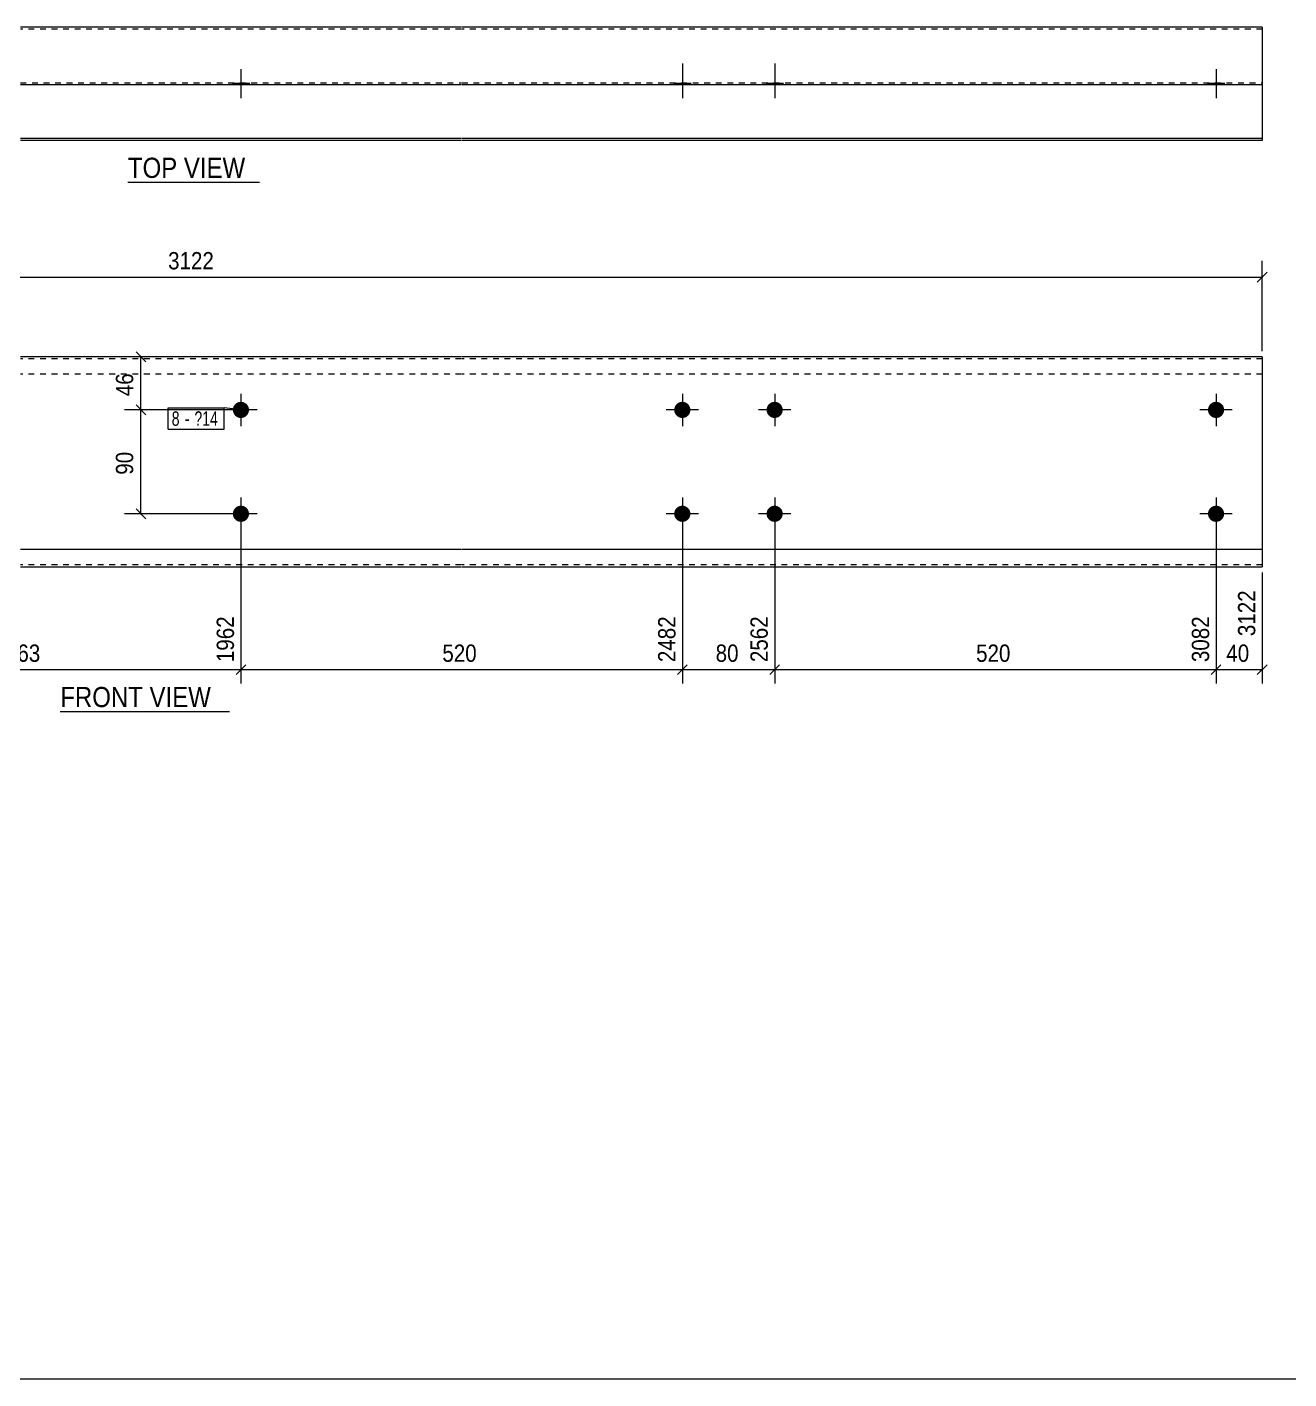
# Model space of a CAD drawing. Header units: millimetres. Extents: x 2 to 579, y 1 to 405.
# Drawn here: x 200.7 to 419.4, y 5 to 239.2 of the extents above; entities that cross this region are included whole.
import ezdxf

# ---------------------------------------------------------------- set-up
doc = ezdxf.new("R2010")
doc.units = ezdxf.units.MM
doc.linetypes.add('XKITLINE00', pattern=[0])
doc.linetypes.add('XKITLINE01', pattern=[4, 1, -1, 1, -1])
for name, color, linetype, lineweight in [('Bolt', 3, 'Continuous', 0), ('BoltMark', 7, 'Continuous', 0), ('Dimensions', 7, 'Continuous', 0), ('DrawingSheet', 5, 'Continuous', 0), ('OtherObjectType', 7, 'Continuous', 0), ('Part', 2, 'Continuous', 0)]:
    doc.layers.add(name, color=color, linetype=linetype, lineweight=lineweight)
doc.styles.add('ARIAL', font='ARIAL.TTF')
doc.styles.add('ARIAL_NARROW', font='ARIALN.TTF')

# ---------------------------------------------------------------- blocks, each defined once
blk = doc.blocks.new('*A3')
at = {"layer": 'Bolt'}
for points in [[(315.66, 172.88), (315.65, 172.84), (315.65, 172.81), (315.65, 172.77), (315.64, 172.74), (315.64, 172.7), (315.63, 172.67), (315.63, 172.64), (315.62, 172.6), (315.61, 172.57), (315.6, 172.54), (315.6, 172.5), (315.58, 172.47), (315.57, 172.44), (315.56, 172.41), (315.55, 172.37), (315.54, 172.34), (315.52, 172.31), (315.51, 172.28), (315.49, 172.25), (315.47, 172.22), (315.46, 172.19), (315.44, 172.16), (315.42, 172.13), (315.4, 172.1), (315.38, 172.08), (315.36, 172.05), (315.34, 172.02), (315.32, 172), (315.29, 171.97), (315.27, 171.94), (315.25, 171.92), (315.22, 171.9), (315.2, 171.87), (315.17, 171.85), (315.14, 171.83), (315.12, 171.81), (315.09, 171.79), (315.06, 171.77), (315.03, 171.75), (315, 171.73), (314.98, 171.71), (314.95, 171.69), (314.92, 171.68), (314.88, 171.66), (314.85, 171.64), (314.82, 171.63), (314.79, 171.62), (314.76, 171.6), (314.73, 171.59), (314.69, 171.58), (314.66, 171.57), (314.63, 171.56), (314.6, 171.55), (314.56, 171.54), (314.53, 171.54), (314.49, 171.53), (314.46, 171.53), (314.43, 171.52), (314.39, 171.52), (314.36, 171.51), (314.32, 171.51), (314.29, 171.51), (314.26, 171.51), (314.22, 171.51), (314.19, 171.51), (314.15, 171.51), (314.12, 171.52), (314.08, 171.52), (314.05, 171.53), (314.02, 171.53), (313.98, 171.54), (313.95, 171.54), (313.92, 171.55), (313.88, 171.56), (313.85, 171.57), (313.82, 171.58), (313.78, 171.59), (313.75, 171.6), (313.72, 171.62), (313.69, 171.63), (313.66, 171.64), (313.63, 171.66), (313.6, 171.68), (313.57, 171.69), (313.54, 171.71), (313.51, 171.73), (313.48, 171.75), (313.45, 171.77), (313.42, 171.79), (313.39, 171.81), (313.37, 171.83), (313.34, 171.85), (313.32, 171.87), (313.29, 171.9), (313.27, 171.92), (313.24, 171.94), (313.22, 171.97), (313.2, 172), (313.17, 172.02), (313.15, 172.05), (313.13, 172.08), (313.11, 172.1), (313.09, 172.13), (313.07, 172.16), (313.05, 172.19), (313.04, 172.22), (313.02, 172.25), (313, 172.28), (312.99, 172.31), (312.98, 172.34), (312.96, 172.37), (312.95, 172.41), (312.94, 172.44), (312.93, 172.47), (312.92, 172.5), (312.91, 172.54), (312.9, 172.57), (312.89, 172.6), (312.88, 172.64), (312.88, 172.67), (312.87, 172.7), (312.87, 172.74), (312.86, 172.77), (312.86, 172.81), (312.86, 172.84), (312.86, 172.88), (312.86, 172.91), (312.86, 172.94), (312.86, 172.98), (312.86, 173.01), (312.86, 173.05), (312.87, 173.08), (312.87, 173.12), (312.88, 173.15), (312.88, 173.18), (312.89, 173.22), (312.9, 173.25), (312.91, 173.28), (312.92, 173.32), (312.93, 173.35), (312.94, 173.38), (312.95, 173.41), (312.96, 173.45), (312.98, 173.48), (312.99, 173.51), (313, 173.54), (313.02, 173.57), (313.04, 173.6), (313.05, 173.63), (313.07, 173.66), (313.09, 173.69), (313.11, 173.72), (313.13, 173.74), (313.15, 173.77), (313.17, 173.8), (313.2, 173.82), (313.22, 173.85), (313.24, 173.88), (313.27, 173.9), (313.29, 173.92), (313.32, 173.95), (313.34, 173.97), (313.37, 173.99), (313.39, 174.01), (313.42, 174.03), (313.45, 174.05), (313.48, 174.07), (313.51, 174.09), (313.54, 174.11), (313.57, 174.13), (313.6, 174.14), (313.63, 174.16), (313.66, 174.18), (313.69, 174.19), (313.72, 174.2), (313.75, 174.22), (313.78, 174.23), (313.82, 174.24), (313.85, 174.25), (313.88, 174.26), (313.92, 174.27), (313.95, 174.28), (313.98, 174.28), (314.02, 174.29), (314.05, 174.29), (314.08, 174.3), (314.12, 174.3), (314.15, 174.31), (314.19, 174.31), (314.22, 174.31), (314.26, 174.31), (314.29, 174.31), (314.32, 174.31), (314.36, 174.31), (314.39, 174.3), (314.43, 174.3), (314.46, 174.29), (314.49, 174.29), (314.53, 174.28), (314.56, 174.28), (314.6, 174.27), (314.63, 174.26), (314.66, 174.25), (314.69, 174.24), (314.73, 174.23), (314.76, 174.22), (314.79, 174.2), (314.82, 174.19), (314.85, 174.18), (314.88, 174.16), (314.92, 174.14), (314.95, 174.13), (314.98, 174.11), (315, 174.09), (315.03, 174.07), (315.06, 174.05), (315.09, 174.03), (315.12, 174.01), (315.14, 173.99), (315.17, 173.97), (315.2, 173.95), (315.22, 173.92), (315.25, 173.9), (315.27, 173.88), (315.29, 173.85), (315.32, 173.82), (315.34, 173.8), (315.36, 173.77), (315.38, 173.74), (315.4, 173.72), (315.42, 173.69), (315.44, 173.66), (315.46, 173.63), (315.47, 173.6), (315.49, 173.57), (315.51, 173.54), (315.52, 173.51), (315.54, 173.48), (315.55, 173.45), (315.56, 173.41), (315.57, 173.38), (315.58, 173.35), (315.6, 173.32), (315.6, 173.28), (315.61, 173.25), (315.62, 173.22), (315.63, 173.18), (315.63, 173.15), (315.64, 173.12), (315.64, 173.08), (315.65, 173.05), (315.65, 173.01), (315.65, 172.98), (315.66, 172.94), (315.66, 172.91)], [(331.66, 172.88), (331.65, 172.84), (331.65, 172.81), (331.65, 172.77), (331.64, 172.74), (331.64, 172.7), (331.63, 172.67), (331.63, 172.64), (331.62, 172.6), (331.61, 172.57), (331.6, 172.54), (331.6, 172.5), (331.58, 172.47), (331.57, 172.44), (331.56, 172.41), (331.55, 172.37), (331.54, 172.34), (331.52, 172.31), (331.51, 172.28), (331.49, 172.25), (331.47, 172.22), (331.46, 172.19), (331.44, 172.16), (331.42, 172.13), (331.4, 172.1), (331.38, 172.08), (331.36, 172.05), (331.34, 172.02), (331.32, 172), (331.29, 171.97), (331.27, 171.94), (331.25, 171.92), (331.22, 171.9), (331.2, 171.87), (331.17, 171.85), (331.14, 171.83), (331.12, 171.81), (331.09, 171.79), (331.06, 171.77), (331.03, 171.75), (331, 171.73), (330.98, 171.71), (330.95, 171.69), (330.92, 171.68), (330.88, 171.66), (330.85, 171.64), (330.82, 171.63), (330.79, 171.62), (330.76, 171.6), (330.73, 171.59), (330.69, 171.58), (330.66, 171.57), (330.63, 171.56), (330.6, 171.55), (330.56, 171.54), (330.53, 171.54), (330.49, 171.53), (330.46, 171.53), (330.43, 171.52), (330.39, 171.52), (330.36, 171.51), (330.32, 171.51), (330.29, 171.51), (330.26, 171.51), (330.22, 171.51), (330.19, 171.51), (330.15, 171.51), (330.12, 171.52), (330.08, 171.52), (330.05, 171.53), (330.02, 171.53), (329.98, 171.54), (329.95, 171.54), (329.92, 171.55), (329.88, 171.56), (329.85, 171.57), (329.82, 171.58), (329.78, 171.59), (329.75, 171.6), (329.72, 171.62), (329.69, 171.63), (329.66, 171.64), (329.63, 171.66), (329.6, 171.68), (329.57, 171.69), (329.54, 171.71), (329.51, 171.73), (329.48, 171.75), (329.45, 171.77), (329.42, 171.79), (329.39, 171.81), (329.37, 171.83), (329.34, 171.85), (329.32, 171.87), (329.29, 171.9), (329.27, 171.92), (329.24, 171.94), (329.22, 171.97), (329.2, 172), (329.17, 172.02), (329.15, 172.05), (329.13, 172.08), (329.11, 172.1), (329.09, 172.13), (329.07, 172.16), (329.05, 172.19), (329.04, 172.22), (329.02, 172.25), (329, 172.28), (328.99, 172.31), (328.98, 172.34), (328.96, 172.37), (328.95, 172.41), (328.94, 172.44), (328.93, 172.47), (328.92, 172.5), (328.91, 172.54), (328.9, 172.57), (328.89, 172.6), (328.88, 172.64), (328.88, 172.67), (328.87, 172.7), (328.87, 172.74), (328.86, 172.77), (328.86, 172.81), (328.86, 172.84), (328.86, 172.88), (328.86, 172.91), (328.86, 172.94), (328.86, 172.98), (328.86, 173.01), (328.86, 173.05), (328.87, 173.08), (328.87, 173.12), (328.88, 173.15), (328.88, 173.18), (328.89, 173.22), (328.9, 173.25), (328.91, 173.28), (328.92, 173.32), (328.93, 173.35), (328.94, 173.38), (328.95, 173.41), (328.96, 173.45), (328.98, 173.48), (328.99, 173.51), (329, 173.54), (329.02, 173.57), (329.04, 173.6), (329.05, 173.63), (329.07, 173.66), (329.09, 173.69), (329.11, 173.72), (329.13, 173.74), (329.15, 173.77), (329.17, 173.8), (329.2, 173.82), (329.22, 173.85), (329.24, 173.88), (329.27, 173.9), (329.29, 173.92), (329.32, 173.95), (329.34, 173.97), (329.37, 173.99), (329.39, 174.01), (329.42, 174.03), (329.45, 174.05), (329.48, 174.07), (329.51, 174.09), (329.54, 174.11), (329.57, 174.13), (329.6, 174.14), (329.63, 174.16), (329.66, 174.18), (329.69, 174.19), (329.72, 174.2), (329.75, 174.22), (329.78, 174.23), (329.82, 174.24), (329.85, 174.25), (329.88, 174.26), (329.92, 174.27), (329.95, 174.28), (329.98, 174.28), (330.02, 174.29), (330.05, 174.29), (330.08, 174.3), (330.12, 174.3), (330.15, 174.31), (330.19, 174.31), (330.22, 174.31), (330.26, 174.31), (330.29, 174.31), (330.32, 174.31), (330.36, 174.31), (330.39, 174.3), (330.43, 174.3), (330.46, 174.29), (330.49, 174.29), (330.53, 174.28), (330.56, 174.28), (330.6, 174.27), (330.63, 174.26), (330.66, 174.25), (330.69, 174.24), (330.73, 174.23), (330.76, 174.22), (330.79, 174.2), (330.82, 174.19), (330.85, 174.18), (330.88, 174.16), (330.92, 174.14), (330.95, 174.13), (330.98, 174.11), (331, 174.09), (331.03, 174.07), (331.06, 174.05), (331.09, 174.03), (331.12, 174.01), (331.14, 173.99), (331.17, 173.97), (331.2, 173.95), (331.22, 173.92), (331.25, 173.9), (331.27, 173.88), (331.29, 173.85), (331.32, 173.82), (331.34, 173.8), (331.36, 173.77), (331.38, 173.74), (331.4, 173.72), (331.42, 173.69), (331.44, 173.66), (331.46, 173.63), (331.47, 173.6), (331.49, 173.57), (331.51, 173.54), (331.52, 173.51), (331.54, 173.48), (331.55, 173.45), (331.56, 173.41), (331.57, 173.38), (331.58, 173.35), (331.6, 173.32), (331.6, 173.28), (331.61, 173.25), (331.62, 173.22), (331.63, 173.18), (331.63, 173.15), (331.64, 173.12), (331.64, 173.08), (331.65, 173.05), (331.65, 173.01), (331.65, 172.98), (331.66, 172.94), (331.66, 172.91)], [(315.66, 154.88), (315.65, 154.84), (315.65, 154.81), (315.65, 154.77), (315.64, 154.74), (315.64, 154.7), (315.63, 154.67), (315.63, 154.64), (315.62, 154.6), (315.61, 154.57), (315.6, 154.54), (315.6, 154.5), (315.58, 154.47), (315.57, 154.44), (315.56, 154.41), (315.55, 154.37), (315.54, 154.34), (315.52, 154.31), (315.51, 154.28), (315.49, 154.25), (315.47, 154.22), (315.46, 154.19), (315.44, 154.16), (315.42, 154.13), (315.4, 154.1), (315.38, 154.08), (315.36, 154.05), (315.34, 154.02), (315.32, 154), (315.29, 153.97), (315.27, 153.94), (315.25, 153.92), (315.22, 153.9), (315.2, 153.87), (315.17, 153.85), (315.14, 153.83), (315.12, 153.81), (315.09, 153.79), (315.06, 153.77), (315.03, 153.75), (315, 153.73), (314.98, 153.71), (314.95, 153.69), (314.92, 153.68), (314.88, 153.66), (314.85, 153.64), (314.82, 153.63), (314.79, 153.62), (314.76, 153.6), (314.73, 153.59), (314.69, 153.58), (314.66, 153.57), (314.63, 153.56), (314.6, 153.55), (314.56, 153.54), (314.53, 153.54), (314.49, 153.53), (314.46, 153.53), (314.43, 153.52), (314.39, 153.52), (314.36, 153.51), (314.32, 153.51), (314.29, 153.51), (314.26, 153.51), (314.22, 153.51), (314.19, 153.51), (314.15, 153.51), (314.12, 153.52), (314.08, 153.52), (314.05, 153.53), (314.02, 153.53), (313.98, 153.54), (313.95, 153.54), (313.92, 153.55), (313.88, 153.56), (313.85, 153.57), (313.82, 153.58), (313.78, 153.59), (313.75, 153.6), (313.72, 153.62), (313.69, 153.63), (313.66, 153.64), (313.63, 153.66), (313.6, 153.68), (313.57, 153.69), (313.54, 153.71), (313.51, 153.73), (313.48, 153.75), (313.45, 153.77), (313.42, 153.79), (313.39, 153.81), (313.37, 153.83), (313.34, 153.85), (313.32, 153.87), (313.29, 153.9), (313.27, 153.92), (313.24, 153.94), (313.22, 153.97), (313.2, 154), (313.17, 154.02), (313.15, 154.05), (313.13, 154.08), (313.11, 154.1), (313.09, 154.13), (313.07, 154.16), (313.05, 154.19), (313.04, 154.22), (313.02, 154.25), (313, 154.28), (312.99, 154.31), (312.98, 154.34), (312.96, 154.37), (312.95, 154.41), (312.94, 154.44), (312.93, 154.47), (312.92, 154.5), (312.91, 154.54), (312.9, 154.57), (312.89, 154.6), (312.88, 154.64), (312.88, 154.67), (312.87, 154.7), (312.87, 154.74), (312.86, 154.77), (312.86, 154.81), (312.86, 154.84), (312.86, 154.88), (312.86, 154.91), (312.86, 154.94), (312.86, 154.98), (312.86, 155.01), (312.86, 155.05), (312.87, 155.08), (312.87, 155.12), (312.88, 155.15), (312.88, 155.18), (312.89, 155.22), (312.9, 155.25), (312.91, 155.28), (312.92, 155.32), (312.93, 155.35), (312.94, 155.38), (312.95, 155.41), (312.96, 155.45), (312.98, 155.48), (312.99, 155.51), (313, 155.54), (313.02, 155.57), (313.04, 155.6), (313.05, 155.63), (313.07, 155.66), (313.09, 155.69), (313.11, 155.72), (313.13, 155.74), (313.15, 155.77), (313.17, 155.8), (313.2, 155.82), (313.22, 155.85), (313.24, 155.88), (313.27, 155.9), (313.29, 155.92), (313.32, 155.95), (313.34, 155.97), (313.37, 155.99), (313.39, 156.01), (313.42, 156.03), (313.45, 156.05), (313.48, 156.07), (313.51, 156.09), (313.54, 156.11), (313.57, 156.13), (313.6, 156.14), (313.63, 156.16), (313.66, 156.18), (313.69, 156.19), (313.72, 156.2), (313.75, 156.22), (313.78, 156.23), (313.82, 156.24), (313.85, 156.25), (313.88, 156.26), (313.92, 156.27), (313.95, 156.28), (313.98, 156.28), (314.02, 156.29), (314.05, 156.29), (314.08, 156.3), (314.12, 156.3), (314.15, 156.31), (314.19, 156.31), (314.22, 156.31), (314.26, 156.31), (314.29, 156.31), (314.32, 156.31), (314.36, 156.31), (314.39, 156.3), (314.43, 156.3), (314.46, 156.29), (314.49, 156.29), (314.53, 156.28), (314.56, 156.28), (314.6, 156.27), (314.63, 156.26), (314.66, 156.25), (314.69, 156.24), (314.73, 156.23), (314.76, 156.22), (314.79, 156.2), (314.82, 156.19), (314.85, 156.18), (314.88, 156.16), (314.92, 156.14), (314.95, 156.13), (314.98, 156.11), (315, 156.09), (315.03, 156.07), (315.06, 156.05), (315.09, 156.03), (315.12, 156.01), (315.14, 155.99), (315.17, 155.97), (315.2, 155.95), (315.22, 155.92), (315.25, 155.9), (315.27, 155.88), (315.29, 155.85), (315.32, 155.82), (315.34, 155.8), (315.36, 155.77), (315.38, 155.74), (315.4, 155.72), (315.42, 155.69), (315.44, 155.66), (315.46, 155.63), (315.47, 155.6), (315.49, 155.57), (315.51, 155.54), (315.52, 155.51), (315.54, 155.48), (315.55, 155.45), (315.56, 155.41), (315.57, 155.38), (315.58, 155.35), (315.6, 155.32), (315.6, 155.28), (315.61, 155.25), (315.62, 155.22), (315.63, 155.18), (315.63, 155.15), (315.64, 155.12), (315.64, 155.08), (315.65, 155.05), (315.65, 155.01), (315.65, 154.98), (315.66, 154.94), (315.66, 154.91)], [(331.66, 154.88), (331.65, 154.84), (331.65, 154.81), (331.65, 154.77), (331.64, 154.74), (331.64, 154.7), (331.63, 154.67), (331.63, 154.64), (331.62, 154.6), (331.61, 154.57), (331.6, 154.54), (331.6, 154.5), (331.58, 154.47), (331.57, 154.44), (331.56, 154.41), (331.55, 154.37), (331.54, 154.34), (331.52, 154.31), (331.51, 154.28), (331.49, 154.25), (331.47, 154.22), (331.46, 154.19), (331.44, 154.16), (331.42, 154.13), (331.4, 154.1), (331.38, 154.08), (331.36, 154.05), (331.34, 154.02), (331.32, 154), (331.29, 153.97), (331.27, 153.94), (331.25, 153.92), (331.22, 153.9), (331.2, 153.87), (331.17, 153.85), (331.14, 153.83), (331.12, 153.81), (331.09, 153.79), (331.06, 153.77), (331.03, 153.75), (331, 153.73), (330.98, 153.71), (330.95, 153.69), (330.92, 153.68), (330.88, 153.66), (330.85, 153.64), (330.82, 153.63), (330.79, 153.62), (330.76, 153.6), (330.73, 153.59), (330.69, 153.58), (330.66, 153.57), (330.63, 153.56), (330.6, 153.55), (330.56, 153.54), (330.53, 153.54), (330.49, 153.53), (330.46, 153.53), (330.43, 153.52), (330.39, 153.52), (330.36, 153.51), (330.32, 153.51), (330.29, 153.51), (330.26, 153.51), (330.22, 153.51), (330.19, 153.51), (330.15, 153.51), (330.12, 153.52), (330.08, 153.52), (330.05, 153.53), (330.02, 153.53), (329.98, 153.54), (329.95, 153.54), (329.92, 153.55), (329.88, 153.56), (329.85, 153.57), (329.82, 153.58), (329.78, 153.59), (329.75, 153.6), (329.72, 153.62), (329.69, 153.63), (329.66, 153.64), (329.63, 153.66), (329.6, 153.68), (329.57, 153.69), (329.54, 153.71), (329.51, 153.73), (329.48, 153.75), (329.45, 153.77), (329.42, 153.79), (329.39, 153.81), (329.37, 153.83), (329.34, 153.85), (329.32, 153.87), (329.29, 153.9), (329.27, 153.92), (329.24, 153.94), (329.22, 153.97), (329.2, 154), (329.17, 154.02), (329.15, 154.05), (329.13, 154.08), (329.11, 154.1), (329.09, 154.13), (329.07, 154.16), (329.05, 154.19), (329.04, 154.22), (329.02, 154.25), (329, 154.28), (328.99, 154.31), (328.98, 154.34), (328.96, 154.37), (328.95, 154.41), (328.94, 154.44), (328.93, 154.47), (328.92, 154.5), (328.91, 154.54), (328.9, 154.57), (328.89, 154.6), (328.88, 154.64), (328.88, 154.67), (328.87, 154.7), (328.87, 154.74), (328.86, 154.77), (328.86, 154.81), (328.86, 154.84), (328.86, 154.88), (328.86, 154.91), (328.86, 154.94), (328.86, 154.98), (328.86, 155.01), (328.86, 155.05), (328.87, 155.08), (328.87, 155.12), (328.88, 155.15), (328.88, 155.18), (328.89, 155.22), (328.9, 155.25), (328.91, 155.28), (328.92, 155.32), (328.93, 155.35), (328.94, 155.38), (328.95, 155.41), (328.96, 155.45), (328.98, 155.48), (328.99, 155.51), (329, 155.54), (329.02, 155.57), (329.04, 155.6), (329.05, 155.63), (329.07, 155.66), (329.09, 155.69), (329.11, 155.72), (329.13, 155.74), (329.15, 155.77), (329.17, 155.8), (329.2, 155.82), (329.22, 155.85), (329.24, 155.88), (329.27, 155.9), (329.29, 155.92), (329.32, 155.95), (329.34, 155.97), (329.37, 155.99), (329.39, 156.01), (329.42, 156.03), (329.45, 156.05), (329.48, 156.07), (329.51, 156.09), (329.54, 156.11), (329.57, 156.13), (329.6, 156.14), (329.63, 156.16), (329.66, 156.18), (329.69, 156.19), (329.72, 156.2), (329.75, 156.22), (329.78, 156.23), (329.82, 156.24), (329.85, 156.25), (329.88, 156.26), (329.92, 156.27), (329.95, 156.28), (329.98, 156.28), (330.02, 156.29), (330.05, 156.29), (330.08, 156.3), (330.12, 156.3), (330.15, 156.31), (330.19, 156.31), (330.22, 156.31), (330.26, 156.31), (330.29, 156.31), (330.32, 156.31), (330.36, 156.31), (330.39, 156.3), (330.43, 156.3), (330.46, 156.29), (330.49, 156.29), (330.53, 156.28), (330.56, 156.28), (330.6, 156.27), (330.63, 156.26), (330.66, 156.25), (330.69, 156.24), (330.73, 156.23), (330.76, 156.22), (330.79, 156.2), (330.82, 156.19), (330.85, 156.18), (330.88, 156.16), (330.92, 156.14), (330.95, 156.13), (330.98, 156.11), (331, 156.09), (331.03, 156.07), (331.06, 156.05), (331.09, 156.03), (331.12, 156.01), (331.14, 155.99), (331.17, 155.97), (331.2, 155.95), (331.22, 155.92), (331.25, 155.9), (331.27, 155.88), (331.29, 155.85), (331.32, 155.82), (331.34, 155.8), (331.36, 155.77), (331.38, 155.74), (331.4, 155.72), (331.42, 155.69), (331.44, 155.66), (331.46, 155.63), (331.47, 155.6), (331.49, 155.57), (331.51, 155.54), (331.52, 155.51), (331.54, 155.48), (331.55, 155.45), (331.56, 155.41), (331.57, 155.38), (331.58, 155.35), (331.6, 155.32), (331.6, 155.28), (331.61, 155.25), (331.62, 155.22), (331.63, 155.18), (331.63, 155.15), (331.64, 155.12), (331.64, 155.08), (331.65, 155.05), (331.65, 155.01), (331.65, 154.98), (331.66, 154.94), (331.66, 154.91)]]:
    blk.add_hatch(color=3, dxfattribs=at).paths.add_polyline_path(points, flags=17)
at = {"layer": 'Bolt', "color": 3, "linetype": 'XKITLINE00', "lineweight": 0}
for p, q in [((314.26, 175.71), (314.26, 170.11)), ((330.26, 175.71), (330.26, 170.11)), ((317.06, 172.91), (311.46, 172.91)), ((333.06, 172.91), (327.46, 172.91)), ((314.26, 157.71), (314.26, 152.11)), ((330.26, 157.71), (330.26, 152.11)), ((317.06, 154.91), (311.46, 154.91)), ((333.06, 154.91), (327.46, 154.91))]:
    blk.add_line(p, q, dxfattribs=at)
blk = doc.blocks.new('*A4')
at = {"layer": 'Bolt'}
for points in [[(239.17, 172.88), (239.17, 172.84), (239.16, 172.81), (239.16, 172.77), (239.16, 172.74), (239.15, 172.7), (239.15, 172.67), (239.14, 172.64), (239.13, 172.6), (239.13, 172.57), (239.12, 172.54), (239.11, 172.5), (239.1, 172.47), (239.09, 172.44), (239.07, 172.41), (239.06, 172.37), (239.05, 172.34), (239.03, 172.31), (239.02, 172.28), (239, 172.25), (238.99, 172.22), (238.97, 172.19), (238.95, 172.16), (238.93, 172.13), (238.91, 172.1), (238.89, 172.08), (238.87, 172.05), (238.85, 172.02), (238.83, 172), (238.8, 171.97), (238.78, 171.94), (238.76, 171.92), (238.73, 171.9), (238.71, 171.87), (238.68, 171.85), (238.66, 171.83), (238.63, 171.81), (238.6, 171.79), (238.57, 171.77), (238.55, 171.75), (238.52, 171.73), (238.49, 171.71), (238.46, 171.69), (238.43, 171.68), (238.4, 171.66), (238.37, 171.64), (238.33, 171.63), (238.3, 171.62), (238.27, 171.6), (238.24, 171.59), (238.21, 171.58), (238.17, 171.57), (238.14, 171.56), (238.11, 171.55), (238.07, 171.54), (238.04, 171.54), (238.01, 171.53), (237.97, 171.53), (237.94, 171.52), (237.9, 171.52), (237.87, 171.51), (237.84, 171.51), (237.8, 171.51), (237.77, 171.51), (237.73, 171.51), (237.7, 171.51), (237.66, 171.51), (237.63, 171.52), (237.6, 171.52), (237.56, 171.53), (237.53, 171.53), (237.49, 171.54), (237.46, 171.54), (237.43, 171.55), (237.39, 171.56), (237.36, 171.57), (237.33, 171.58), (237.3, 171.59), (237.26, 171.6), (237.23, 171.62), (237.2, 171.63), (237.17, 171.64), (237.14, 171.66), (237.11, 171.68), (237.08, 171.69), (237.05, 171.71), (237.02, 171.73), (236.99, 171.75), (236.96, 171.77), (236.93, 171.79), (236.91, 171.81), (236.88, 171.83), (236.85, 171.85), (236.83, 171.87), (236.8, 171.9), (236.78, 171.92), (236.75, 171.94), (236.73, 171.97), (236.71, 172), (236.69, 172.02), (236.66, 172.05), (236.64, 172.08), (236.62, 172.1), (236.6, 172.13), (236.58, 172.16), (236.57, 172.19), (236.55, 172.22), (236.53, 172.25), (236.52, 172.28), (236.5, 172.31), (236.49, 172.34), (236.47, 172.37), (236.46, 172.41), (236.45, 172.44), (236.44, 172.47), (236.43, 172.5), (236.42, 172.54), (236.41, 172.57), (236.4, 172.6), (236.39, 172.64), (236.39, 172.67), (236.38, 172.7), (236.38, 172.74), (236.37, 172.77), (236.37, 172.81), (236.37, 172.84), (236.37, 172.88), (236.37, 172.91), (236.37, 172.94), (236.37, 172.98), (236.37, 173.01), (236.37, 173.05), (236.38, 173.08), (236.38, 173.12), (236.39, 173.15), (236.39, 173.18), (236.4, 173.22), (236.41, 173.25), (236.42, 173.28), (236.43, 173.32), (236.44, 173.35), (236.45, 173.38), (236.46, 173.41), (236.47, 173.45), (236.49, 173.48), (236.5, 173.51), (236.52, 173.54), (236.53, 173.57), (236.55, 173.6), (236.57, 173.63), (236.58, 173.66), (236.6, 173.69), (236.62, 173.72), (236.64, 173.74), (236.66, 173.77), (236.69, 173.8), (236.71, 173.82), (236.73, 173.85), (236.75, 173.88), (236.78, 173.9), (236.8, 173.92), (236.83, 173.95), (236.85, 173.97), (236.88, 173.99), (236.91, 174.01), (236.93, 174.03), (236.96, 174.05), (236.99, 174.07), (237.02, 174.09), (237.05, 174.11), (237.08, 174.13), (237.11, 174.14), (237.14, 174.16), (237.17, 174.18), (237.2, 174.19), (237.23, 174.2), (237.26, 174.22), (237.3, 174.23), (237.33, 174.24), (237.36, 174.25), (237.39, 174.26), (237.43, 174.27), (237.46, 174.28), (237.49, 174.28), (237.53, 174.29), (237.56, 174.29), (237.6, 174.3), (237.63, 174.3), (237.66, 174.31), (237.7, 174.31), (237.73, 174.31), (237.77, 174.31), (237.8, 174.31), (237.84, 174.31), (237.87, 174.31), (237.9, 174.3), (237.94, 174.3), (237.97, 174.29), (238.01, 174.29), (238.04, 174.28), (238.07, 174.28), (238.11, 174.27), (238.14, 174.26), (238.17, 174.25), (238.21, 174.24), (238.24, 174.23), (238.27, 174.22), (238.3, 174.2), (238.33, 174.19), (238.37, 174.18), (238.4, 174.16), (238.43, 174.14), (238.46, 174.13), (238.49, 174.11), (238.52, 174.09), (238.55, 174.07), (238.57, 174.05), (238.6, 174.03), (238.63, 174.01), (238.66, 173.99), (238.68, 173.97), (238.71, 173.95), (238.73, 173.92), (238.76, 173.9), (238.78, 173.88), (238.8, 173.85), (238.83, 173.82), (238.85, 173.8), (238.87, 173.77), (238.89, 173.74), (238.91, 173.72), (238.93, 173.69), (238.95, 173.66), (238.97, 173.63), (238.99, 173.6), (239, 173.57), (239.02, 173.54), (239.03, 173.51), (239.05, 173.48), (239.06, 173.45), (239.07, 173.41), (239.09, 173.38), (239.1, 173.35), (239.11, 173.32), (239.12, 173.28), (239.13, 173.25), (239.13, 173.22), (239.14, 173.18), (239.15, 173.15), (239.15, 173.12), (239.16, 173.08), (239.16, 173.05), (239.16, 173.01), (239.17, 172.98), (239.17, 172.94), (239.17, 172.91)], [(408.14, 172.88), (408.14, 172.84), (408.14, 172.81), (408.14, 172.77), (408.13, 172.74), (408.13, 172.7), (408.12, 172.67), (408.12, 172.64), (408.11, 172.6), (408.1, 172.57), (408.09, 172.54), (408.08, 172.5), (408.07, 172.47), (408.06, 172.44), (408.05, 172.41), (408.04, 172.37), (408.02, 172.34), (408.01, 172.31), (407.99, 172.28), (407.98, 172.25), (407.96, 172.22), (407.94, 172.19), (407.93, 172.16), (407.91, 172.13), (407.89, 172.1), (407.87, 172.08), (407.85, 172.05), (407.83, 172.02), (407.8, 172), (407.78, 171.97), (407.76, 171.94), (407.73, 171.92), (407.71, 171.9), (407.68, 171.87), (407.66, 171.85), (407.63, 171.83), (407.6, 171.81), (407.58, 171.79), (407.55, 171.77), (407.52, 171.75), (407.49, 171.73), (407.46, 171.71), (407.43, 171.69), (407.4, 171.68), (407.37, 171.66), (407.34, 171.64), (407.31, 171.63), (407.28, 171.62), (407.25, 171.6), (407.21, 171.59), (407.18, 171.58), (407.15, 171.57), (407.12, 171.56), (407.08, 171.55), (407.05, 171.54), (407.02, 171.54), (406.98, 171.53), (406.95, 171.53), (406.91, 171.52), (406.88, 171.52), (406.85, 171.51), (406.81, 171.51), (406.78, 171.51), (406.74, 171.51), (406.71, 171.51), (406.67, 171.51), (406.64, 171.51), (406.61, 171.52), (406.57, 171.52), (406.54, 171.53), (406.5, 171.53), (406.47, 171.54), (406.44, 171.54), (406.4, 171.55), (406.37, 171.56), (406.34, 171.57), (406.3, 171.58), (406.27, 171.59), (406.24, 171.6), (406.21, 171.62), (406.18, 171.63), (406.14, 171.64), (406.11, 171.66), (406.08, 171.68), (406.05, 171.69), (406.02, 171.71), (405.99, 171.73), (405.97, 171.75), (405.94, 171.77), (405.91, 171.79), (405.88, 171.81), (405.86, 171.83), (405.83, 171.85), (405.8, 171.87), (405.78, 171.9), (405.75, 171.92), (405.73, 171.94), (405.71, 171.97), (405.68, 172), (405.66, 172.02), (405.64, 172.05), (405.62, 172.08), (405.6, 172.1), (405.58, 172.13), (405.56, 172.16), (405.54, 172.19), (405.53, 172.22), (405.51, 172.25), (405.49, 172.28), (405.48, 172.31), (405.46, 172.34), (405.45, 172.37), (405.44, 172.41), (405.43, 172.44), (405.41, 172.47), (405.4, 172.5), (405.39, 172.54), (405.39, 172.57), (405.38, 172.6), (405.37, 172.64), (405.36, 172.67), (405.36, 172.7), (405.35, 172.74), (405.35, 172.77), (405.35, 172.81), (405.35, 172.84), (405.34, 172.88), (405.34, 172.91), (405.34, 172.94), (405.35, 172.98), (405.35, 173.01), (405.35, 173.05), (405.35, 173.08), (405.36, 173.12), (405.36, 173.15), (405.37, 173.18), (405.38, 173.22), (405.39, 173.25), (405.39, 173.28), (405.4, 173.32), (405.41, 173.35), (405.43, 173.38), (405.44, 173.41), (405.45, 173.45), (405.46, 173.48), (405.48, 173.51), (405.49, 173.54), (405.51, 173.57), (405.53, 173.6), (405.54, 173.63), (405.56, 173.66), (405.58, 173.69), (405.6, 173.72), (405.62, 173.74), (405.64, 173.77), (405.66, 173.8), (405.68, 173.82), (405.71, 173.85), (405.73, 173.88), (405.75, 173.9), (405.78, 173.92), (405.8, 173.95), (405.83, 173.97), (405.86, 173.99), (405.88, 174.01), (405.91, 174.03), (405.94, 174.05), (405.97, 174.07), (405.99, 174.09), (406.02, 174.11), (406.05, 174.13), (406.08, 174.14), (406.11, 174.16), (406.14, 174.18), (406.18, 174.19), (406.21, 174.2), (406.24, 174.22), (406.27, 174.23), (406.3, 174.24), (406.34, 174.25), (406.37, 174.26), (406.4, 174.27), (406.44, 174.28), (406.47, 174.28), (406.5, 174.29), (406.54, 174.29), (406.57, 174.3), (406.61, 174.3), (406.64, 174.31), (406.67, 174.31), (406.71, 174.31), (406.74, 174.31), (406.78, 174.31), (406.81, 174.31), (406.85, 174.31), (406.88, 174.3), (406.91, 174.3), (406.95, 174.29), (406.98, 174.29), (407.02, 174.28), (407.05, 174.28), (407.08, 174.27), (407.12, 174.26), (407.15, 174.25), (407.18, 174.24), (407.21, 174.23), (407.25, 174.22), (407.28, 174.2), (407.31, 174.19), (407.34, 174.18), (407.37, 174.16), (407.4, 174.14), (407.43, 174.13), (407.46, 174.11), (407.49, 174.09), (407.52, 174.07), (407.55, 174.05), (407.58, 174.03), (407.6, 174.01), (407.63, 173.99), (407.66, 173.97), (407.68, 173.95), (407.71, 173.92), (407.73, 173.9), (407.76, 173.88), (407.78, 173.85), (407.8, 173.82), (407.83, 173.8), (407.85, 173.77), (407.87, 173.74), (407.89, 173.72), (407.91, 173.69), (407.93, 173.66), (407.94, 173.63), (407.96, 173.6), (407.98, 173.57), (407.99, 173.54), (408.01, 173.51), (408.02, 173.48), (408.04, 173.45), (408.05, 173.41), (408.06, 173.38), (408.07, 173.35), (408.08, 173.32), (408.09, 173.28), (408.1, 173.25), (408.11, 173.22), (408.12, 173.18), (408.12, 173.15), (408.13, 173.12), (408.13, 173.08), (408.14, 173.05), (408.14, 173.01), (408.14, 172.98), (408.14, 172.94), (408.14, 172.91)], [(239.17, 154.88), (239.17, 154.84), (239.16, 154.81), (239.16, 154.77), (239.16, 154.74), (239.15, 154.7), (239.15, 154.67), (239.14, 154.64), (239.13, 154.6), (239.13, 154.57), (239.12, 154.54), (239.11, 154.5), (239.1, 154.47), (239.09, 154.44), (239.07, 154.41), (239.06, 154.37), (239.05, 154.34), (239.03, 154.31), (239.02, 154.28), (239, 154.25), (238.99, 154.22), (238.97, 154.19), (238.95, 154.16), (238.93, 154.13), (238.91, 154.1), (238.89, 154.08), (238.87, 154.05), (238.85, 154.02), (238.83, 154), (238.8, 153.97), (238.78, 153.94), (238.76, 153.92), (238.73, 153.9), (238.71, 153.87), (238.68, 153.85), (238.66, 153.83), (238.63, 153.81), (238.6, 153.79), (238.57, 153.77), (238.55, 153.75), (238.52, 153.73), (238.49, 153.71), (238.46, 153.69), (238.43, 153.68), (238.4, 153.66), (238.37, 153.64), (238.33, 153.63), (238.3, 153.62), (238.27, 153.6), (238.24, 153.59), (238.21, 153.58), (238.17, 153.57), (238.14, 153.56), (238.11, 153.55), (238.07, 153.54), (238.04, 153.54), (238.01, 153.53), (237.97, 153.53), (237.94, 153.52), (237.9, 153.52), (237.87, 153.51), (237.84, 153.51), (237.8, 153.51), (237.77, 153.51), (237.73, 153.51), (237.7, 153.51), (237.66, 153.51), (237.63, 153.52), (237.6, 153.52), (237.56, 153.53), (237.53, 153.53), (237.49, 153.54), (237.46, 153.54), (237.43, 153.55), (237.39, 153.56), (237.36, 153.57), (237.33, 153.58), (237.3, 153.59), (237.26, 153.6), (237.23, 153.62), (237.2, 153.63), (237.17, 153.64), (237.14, 153.66), (237.11, 153.68), (237.08, 153.69), (237.05, 153.71), (237.02, 153.73), (236.99, 153.75), (236.96, 153.77), (236.93, 153.79), (236.91, 153.81), (236.88, 153.83), (236.85, 153.85), (236.83, 153.87), (236.8, 153.9), (236.78, 153.92), (236.75, 153.94), (236.73, 153.97), (236.71, 154), (236.69, 154.02), (236.66, 154.05), (236.64, 154.08), (236.62, 154.1), (236.6, 154.13), (236.58, 154.16), (236.57, 154.19), (236.55, 154.22), (236.53, 154.25), (236.52, 154.28), (236.5, 154.31), (236.49, 154.34), (236.47, 154.37), (236.46, 154.41), (236.45, 154.44), (236.44, 154.47), (236.43, 154.5), (236.42, 154.54), (236.41, 154.57), (236.4, 154.6), (236.39, 154.64), (236.39, 154.67), (236.38, 154.7), (236.38, 154.74), (236.37, 154.77), (236.37, 154.81), (236.37, 154.84), (236.37, 154.88), (236.37, 154.91), (236.37, 154.94), (236.37, 154.98), (236.37, 155.01), (236.37, 155.05), (236.38, 155.08), (236.38, 155.12), (236.39, 155.15), (236.39, 155.18), (236.4, 155.22), (236.41, 155.25), (236.42, 155.28), (236.43, 155.32), (236.44, 155.35), (236.45, 155.38), (236.46, 155.41), (236.47, 155.45), (236.49, 155.48), (236.5, 155.51), (236.52, 155.54), (236.53, 155.57), (236.55, 155.6), (236.57, 155.63), (236.58, 155.66), (236.6, 155.69), (236.62, 155.72), (236.64, 155.74), (236.66, 155.77), (236.69, 155.8), (236.71, 155.82), (236.73, 155.85), (236.75, 155.88), (236.78, 155.9), (236.8, 155.92), (236.83, 155.95), (236.85, 155.97), (236.88, 155.99), (236.91, 156.01), (236.93, 156.03), (236.96, 156.05), (236.99, 156.07), (237.02, 156.09), (237.05, 156.11), (237.08, 156.13), (237.11, 156.14), (237.14, 156.16), (237.17, 156.18), (237.2, 156.19), (237.23, 156.2), (237.26, 156.22), (237.3, 156.23), (237.33, 156.24), (237.36, 156.25), (237.39, 156.26), (237.43, 156.27), (237.46, 156.28), (237.49, 156.28), (237.53, 156.29), (237.56, 156.29), (237.6, 156.3), (237.63, 156.3), (237.66, 156.31), (237.7, 156.31), (237.73, 156.31), (237.77, 156.31), (237.8, 156.31), (237.84, 156.31), (237.87, 156.31), (237.9, 156.3), (237.94, 156.3), (237.97, 156.29), (238.01, 156.29), (238.04, 156.28), (238.07, 156.28), (238.11, 156.27), (238.14, 156.26), (238.17, 156.25), (238.21, 156.24), (238.24, 156.23), (238.27, 156.22), (238.3, 156.2), (238.33, 156.19), (238.37, 156.18), (238.4, 156.16), (238.43, 156.14), (238.46, 156.13), (238.49, 156.11), (238.52, 156.09), (238.55, 156.07), (238.57, 156.05), (238.6, 156.03), (238.63, 156.01), (238.66, 155.99), (238.68, 155.97), (238.71, 155.95), (238.73, 155.92), (238.76, 155.9), (238.78, 155.88), (238.8, 155.85), (238.83, 155.82), (238.85, 155.8), (238.87, 155.77), (238.89, 155.74), (238.91, 155.72), (238.93, 155.69), (238.95, 155.66), (238.97, 155.63), (238.99, 155.6), (239, 155.57), (239.02, 155.54), (239.03, 155.51), (239.05, 155.48), (239.06, 155.45), (239.07, 155.41), (239.09, 155.38), (239.1, 155.35), (239.11, 155.32), (239.12, 155.28), (239.13, 155.25), (239.13, 155.22), (239.14, 155.18), (239.15, 155.15), (239.15, 155.12), (239.16, 155.08), (239.16, 155.05), (239.16, 155.01), (239.17, 154.98), (239.17, 154.94), (239.17, 154.91)], [(408.14, 154.88), (408.14, 154.84), (408.14, 154.81), (408.14, 154.77), (408.13, 154.74), (408.13, 154.7), (408.12, 154.67), (408.12, 154.64), (408.11, 154.6), (408.1, 154.57), (408.09, 154.54), (408.08, 154.5), (408.07, 154.47), (408.06, 154.44), (408.05, 154.41), (408.04, 154.37), (408.02, 154.34), (408.01, 154.31), (407.99, 154.28), (407.98, 154.25), (407.96, 154.22), (407.94, 154.19), (407.93, 154.16), (407.91, 154.13), (407.89, 154.1), (407.87, 154.08), (407.85, 154.05), (407.83, 154.02), (407.8, 154), (407.78, 153.97), (407.76, 153.94), (407.73, 153.92), (407.71, 153.9), (407.68, 153.87), (407.66, 153.85), (407.63, 153.83), (407.6, 153.81), (407.58, 153.79), (407.55, 153.77), (407.52, 153.75), (407.49, 153.73), (407.46, 153.71), (407.43, 153.69), (407.4, 153.68), (407.37, 153.66), (407.34, 153.64), (407.31, 153.63), (407.28, 153.62), (407.25, 153.6), (407.21, 153.59), (407.18, 153.58), (407.15, 153.57), (407.12, 153.56), (407.08, 153.55), (407.05, 153.54), (407.02, 153.54), (406.98, 153.53), (406.95, 153.53), (406.91, 153.52), (406.88, 153.52), (406.85, 153.51), (406.81, 153.51), (406.78, 153.51), (406.74, 153.51), (406.71, 153.51), (406.67, 153.51), (406.64, 153.51), (406.61, 153.52), (406.57, 153.52), (406.54, 153.53), (406.5, 153.53), (406.47, 153.54), (406.44, 153.54), (406.4, 153.55), (406.37, 153.56), (406.34, 153.57), (406.3, 153.58), (406.27, 153.59), (406.24, 153.6), (406.21, 153.62), (406.18, 153.63), (406.14, 153.64), (406.11, 153.66), (406.08, 153.68), (406.05, 153.69), (406.02, 153.71), (405.99, 153.73), (405.97, 153.75), (405.94, 153.77), (405.91, 153.79), (405.88, 153.81), (405.86, 153.83), (405.83, 153.85), (405.8, 153.87), (405.78, 153.9), (405.75, 153.92), (405.73, 153.94), (405.71, 153.97), (405.68, 154), (405.66, 154.02), (405.64, 154.05), (405.62, 154.08), (405.6, 154.1), (405.58, 154.13), (405.56, 154.16), (405.54, 154.19), (405.53, 154.22), (405.51, 154.25), (405.49, 154.28), (405.48, 154.31), (405.46, 154.34), (405.45, 154.37), (405.44, 154.41), (405.43, 154.44), (405.41, 154.47), (405.4, 154.5), (405.39, 154.54), (405.39, 154.57), (405.38, 154.6), (405.37, 154.64), (405.36, 154.67), (405.36, 154.7), (405.35, 154.74), (405.35, 154.77), (405.35, 154.81), (405.35, 154.84), (405.34, 154.88), (405.34, 154.91), (405.34, 154.94), (405.35, 154.98), (405.35, 155.01), (405.35, 155.05), (405.35, 155.08), (405.36, 155.12), (405.36, 155.15), (405.37, 155.18), (405.38, 155.22), (405.39, 155.25), (405.39, 155.28), (405.4, 155.32), (405.41, 155.35), (405.43, 155.38), (405.44, 155.41), (405.45, 155.45), (405.46, 155.48), (405.48, 155.51), (405.49, 155.54), (405.51, 155.57), (405.53, 155.6), (405.54, 155.63), (405.56, 155.66), (405.58, 155.69), (405.6, 155.72), (405.62, 155.74), (405.64, 155.77), (405.66, 155.8), (405.68, 155.82), (405.71, 155.85), (405.73, 155.88), (405.75, 155.9), (405.78, 155.92), (405.8, 155.95), (405.83, 155.97), (405.86, 155.99), (405.88, 156.01), (405.91, 156.03), (405.94, 156.05), (405.97, 156.07), (405.99, 156.09), (406.02, 156.11), (406.05, 156.13), (406.08, 156.14), (406.11, 156.16), (406.14, 156.18), (406.18, 156.19), (406.21, 156.2), (406.24, 156.22), (406.27, 156.23), (406.3, 156.24), (406.34, 156.25), (406.37, 156.26), (406.4, 156.27), (406.44, 156.28), (406.47, 156.28), (406.5, 156.29), (406.54, 156.29), (406.57, 156.3), (406.61, 156.3), (406.64, 156.31), (406.67, 156.31), (406.71, 156.31), (406.74, 156.31), (406.78, 156.31), (406.81, 156.31), (406.85, 156.31), (406.88, 156.3), (406.91, 156.3), (406.95, 156.29), (406.98, 156.29), (407.02, 156.28), (407.05, 156.28), (407.08, 156.27), (407.12, 156.26), (407.15, 156.25), (407.18, 156.24), (407.21, 156.23), (407.25, 156.22), (407.28, 156.2), (407.31, 156.19), (407.34, 156.18), (407.37, 156.16), (407.4, 156.14), (407.43, 156.13), (407.46, 156.11), (407.49, 156.09), (407.52, 156.07), (407.55, 156.05), (407.58, 156.03), (407.6, 156.01), (407.63, 155.99), (407.66, 155.97), (407.68, 155.95), (407.71, 155.92), (407.73, 155.9), (407.76, 155.88), (407.78, 155.85), (407.8, 155.82), (407.83, 155.8), (407.85, 155.77), (407.87, 155.74), (407.89, 155.72), (407.91, 155.69), (407.93, 155.66), (407.94, 155.63), (407.96, 155.6), (407.98, 155.57), (407.99, 155.54), (408.01, 155.51), (408.02, 155.48), (408.04, 155.45), (408.05, 155.41), (408.06, 155.38), (408.07, 155.35), (408.08, 155.32), (408.09, 155.28), (408.1, 155.25), (408.11, 155.22), (408.12, 155.18), (408.12, 155.15), (408.13, 155.12), (408.13, 155.08), (408.14, 155.05), (408.14, 155.01), (408.14, 154.98), (408.14, 154.94), (408.14, 154.91)]]:
    blk.add_hatch(color=3, dxfattribs=at).paths.add_polyline_path(points, flags=17)
at = {"layer": 'Bolt', "color": 3, "linetype": 'XKITLINE00', "lineweight": 0}
for p, q in [((237.77, 175.71), (237.77, 170.11)), ((406.74, 175.71), (406.74, 170.11)), ((240.57, 172.91), (234.97, 172.91)), ((409.54, 172.91), (403.94, 172.91)), ((237.77, 157.71), (237.77, 152.11)), ((406.74, 157.71), (406.74, 152.11)), ((240.57, 154.91), (234.97, 154.91)), ((409.54, 154.91), (403.94, 154.91))]:
    blk.add_line(p, q, dxfattribs=at)
blk = doc.blocks.new('*A5')
at = {"layer": 'Part', "color": 2, "linetype": 'XKITLINE00', "lineweight": 0}
for p, q in [((275.96, 182.11), (199.57, 182.11)), ((368.45, 182.11), (276.06, 182.11)), ((414.74, 182.11), (368.55, 182.11)), ((414.74, 182.11), (414.74, 145.71)), ((275.96, 148.71), (199.57, 148.71)), ((368.45, 148.71), (276.06, 148.71)), ((414.74, 148.71), (368.55, 148.71)), ((199.57, 145.71), (275.96, 145.71)), ((276.06, 145.71), (368.45, 145.71)), ((368.55, 145.71), (414.74, 145.71))]:
    blk.add_line(p, q, dxfattribs=at)
at = {"layer": 'Part', "color": 7, "linetype": 'XKITLINE01', "lineweight": 0}
for p, q in [((275.96, 181.75), (199.57, 181.75)), ((368.45, 181.75), (276.06, 181.75)), ((414.74, 181.75), (368.55, 181.75)), ((275.96, 179.11), (199.57, 179.11)), ((368.45, 179.11), (276.06, 179.11)), ((414.74, 179.11), (368.55, 179.11)), ((275.96, 146.07), (199.57, 146.07)), ((368.45, 146.07), (276.06, 146.07)), ((414.74, 146.07), (368.55, 146.07))]:
    blk.add_line(p, q, dxfattribs=at)
blk = doc.blocks.new('*A8')
at = {"layer": 'Bolt'}
for points in [[(312.86, 229.25), (312.86, 229.61), (315.66, 229.61), (315.66, 229.25)], [(312.86, 229.25), (312.86, 229.61), (315.66, 229.61), (315.66, 229.25)], [(328.86, 229.25), (328.86, 229.61), (331.66, 229.61), (331.66, 229.25)], [(328.86, 229.25), (328.86, 229.61), (331.66, 229.61), (331.66, 229.25)]]:
    blk.add_hatch(color=3, dxfattribs=at).paths.add_polyline_path(points, flags=17)
at = {"layer": 'Bolt', "color": 3, "linetype": 'XKITLINE00', "lineweight": 0}
for p, q in [((314.26, 232.93), (314.26, 226.93)), ((314.26, 232.93), (314.26, 226.93)), ((330.26, 232.93), (330.26, 226.93)), ((330.26, 232.93), (330.26, 226.93)), ((312.86, 229.61), (312.86, 229.25)), ((312.86, 229.61), (312.86, 229.25)), ((315.66, 229.61), (315.66, 229.25)), ((315.66, 229.61), (315.66, 229.25)), ((328.86, 229.61), (328.86, 229.25)), ((328.86, 229.61), (328.86, 229.25)), ((331.66, 229.61), (331.66, 229.25)), ((331.66, 229.61), (331.66, 229.25))]:
    blk.add_line(p, q, dxfattribs=at)
blk = doc.blocks.new('*A9')
at = {"layer": 'Bolt'}
for points in [[(236.37, 229.25), (236.37, 229.61), (239.17, 229.61), (239.17, 229.25)], [(236.37, 229.25), (236.37, 229.61), (239.17, 229.61), (239.17, 229.25)], [(405.34, 229.25), (405.34, 229.61), (408.14, 229.61), (408.14, 229.25)], [(405.34, 229.25), (405.34, 229.61), (408.14, 229.61), (408.14, 229.25)]]:
    blk.add_hatch(color=3, dxfattribs=at).paths.add_polyline_path(points, flags=17)
at = {"layer": 'Bolt', "color": 3, "linetype": 'XKITLINE00', "lineweight": 0}
for p, q in [((237.77, 231.93), (237.77, 226.93)), ((237.77, 231.93), (237.77, 226.93)), ((406.74, 231.93), (406.74, 226.93)), ((406.74, 231.93), (406.74, 226.93)), ((236.37, 229.61), (236.37, 229.25)), ((236.37, 229.61), (236.37, 229.25)), ((239.17, 229.61), (239.17, 229.25)), ((239.17, 229.61), (239.17, 229.25)), ((405.34, 229.61), (405.34, 229.25)), ((405.34, 229.61), (405.34, 229.25)), ((408.14, 229.61), (408.14, 229.25)), ((408.14, 229.61), (408.14, 229.25))]:
    blk.add_line(p, q, dxfattribs=at)
blk = doc.blocks.new('*A10')
at = {"layer": 'Part', "color": 2, "linetype": 'XKITLINE00', "lineweight": 0}
for p, q in [((275.96, 239.25), (199.57, 239.25)), ((368.45, 239.25), (276.06, 239.25)), ((414.74, 239.25), (368.55, 239.25)), ((414.74, 239.25), (414.74, 219.97)), ((275.96, 229.25), (199.57, 229.25)), ((368.45, 229.25), (276.06, 229.25)), ((414.74, 229.25), (368.55, 229.25)), ((199.57, 219.97), (275.96, 219.97)), ((275.96, 219.61), (199.57, 219.61)), ((276.06, 219.97), (368.45, 219.97)), ((368.45, 219.61), (276.06, 219.61)), ((368.55, 219.97), (414.74, 219.97)), ((414.74, 219.61), (368.55, 219.61)), ((414.74, 219.97), (414.74, 219.61))]:
    blk.add_line(p, q, dxfattribs=at)
at = {"layer": 'Part', "color": 7, "linetype": 'XKITLINE01', "lineweight": 0}
for p, q in [((275.96, 238.89), (199.57, 238.89)), ((368.45, 238.89), (276.06, 238.89)), ((414.74, 238.89), (368.55, 238.89)), ((199.57, 229.61), (275.96, 229.61)), ((276.06, 229.61), (368.45, 229.61)), ((368.55, 229.61), (414.74, 229.61))]:
    blk.add_line(p, q, dxfattribs=at)
blk = doc.blocks.new('*A11')
at = {"layer": 'DrawingSheet', "color": 5, "linetype": 'XKITLINE00', "lineweight": 0}
blk.add_line((5, 5), (579, 5), dxfattribs=at)
blk = doc.blocks.new('*A19')
at = {"layer": 'Dimensions', "color": 7, "linetype": 'XKITLINE00', "lineweight": 0}
for p, q in [((219.6, 173.76), (221.3, 172.06)), ((236.77, 172.91), (217.6, 172.91)), ((220.45, 154.91), (220.45, 172.91)), ((236.77, 154.91), (217.6, 154.91)), ((219.6, 155.76), (221.3, 154.06))]:
    blk.add_line(p, q, dxfattribs=at)
at = {"layer": 'Dimensions', "color": 3}
for p in [(220.45, 172.91), (220.45, 154.91)]:
    blk.add_point(p, dxfattribs=at)
at = {"layer": 'Dimensions', "color": 3, "style": 'ARIAL', "width": 0.85}
blk.add_text('90', height=3, rotation=90.0002, dxfattribs=at).set_placement((219.1, 161.68))
blk = doc.blocks.new('*A20')
at = {"layer": 'Dimensions', "color": 7, "linetype": 'XKITLINE00', "lineweight": 0}
for p, q in [((219.6, 182.96), (221.3, 181.26)), ((236.77, 182.11), (217.6, 182.11)), ((220.45, 172.91), (220.45, 182.11)), ((219.6, 173.76), (221.3, 172.06)), ((236.77, 172.91), (217.6, 172.91))]:
    blk.add_line(p, q, dxfattribs=at)
at = {"layer": 'Dimensions', "color": 3}
for p in [(220.45, 182.11), (220.45, 172.91)]:
    blk.add_point(p, dxfattribs=at)
at = {"layer": 'Dimensions', "color": 3, "style": 'ARIAL', "width": 0.85}
blk.add_text('46', height=3, rotation=90.0002, dxfattribs=at).set_placement((219.1, 175.28))
blk = doc.blocks.new('*A23')
at = {"layer": 'Dimensions', "color": 7, "linetype": 'XKITLINE00', "lineweight": 0}
for p, q in [((414.74, 183.11), (414.74, 198.76)), ((44.45, 195.91), (414.74, 195.91)), ((415.59, 196.76), (413.89, 195.06))]:
    blk.add_line(p, q, dxfattribs=at)
at = {"layer": 'Dimensions', "color": 3}
blk.add_point((414.74, 195.91), dxfattribs=at)
at = {"layer": 'Dimensions', "color": 3, "style": 'ARIAL', "width": 0.85}
blk.add_text('3122', height=3, dxfattribs=at).set_placement((225.15, 197.26))
blk = doc.blocks.new('*A27')
at = {"layer": 'Dimensions', "color": 7, "linetype": 'XKITLINE00', "lineweight": 0}
for p, q in [((161.28, 153.91), (161.28, 125.51)), ((237.77, 153.91), (237.77, 125.51)), ((162.13, 128.76), (160.43, 127.06)), ((161.28, 127.91), (237.77, 127.91)), ((238.62, 128.76), (236.92, 127.06))]:
    blk.add_line(p, q, dxfattribs=at)
at = {"layer": 'Dimensions', "color": 3}
for p in [(161.28, 127.91), (237.77, 127.91)]:
    blk.add_point(p, dxfattribs=at)
at = {"layer": 'Dimensions', "color": 3, "style": 'ARIAL', "width": 0.85}
blk.add_text('1962', height=3, rotation=90.0002, dxfattribs=at).set_placement((236.57, 129.21))
blk.add_text('1063', height=3, dxfattribs=at).set_placement((195.07, 129.26))
blk = doc.blocks.new('*A28')
at = {"layer": 'Dimensions', "color": 7, "linetype": 'XKITLINE00', "lineweight": 0}
for p, q in [((237.77, 153.91), (237.77, 125.51)), ((314.26, 153.91), (314.26, 125.51)), ((238.62, 128.76), (236.92, 127.06)), ((237.77, 127.91), (314.26, 127.91)), ((315.1, 128.76), (313.41, 127.06))]:
    blk.add_line(p, q, dxfattribs=at)
at = {"layer": 'Dimensions', "color": 3}
for p in [(237.77, 127.91), (314.26, 127.91)]:
    blk.add_point(p, dxfattribs=at)
at = {"layer": 'Dimensions', "color": 3, "style": 'ARIAL', "width": 0.85}
blk.add_text('2482', height=3, rotation=90.0002, dxfattribs=at).set_placement((313.06, 129.21))
blk.add_text('520', height=3, dxfattribs=at).set_placement((272.67, 129.26))
blk = doc.blocks.new('*A29')
at = {"layer": 'Dimensions', "color": 7, "linetype": 'XKITLINE00', "lineweight": 0}
for p, q in [((314.26, 153.91), (314.26, 125.51)), ((330.26, 153.91), (330.26, 125.51)), ((315.1, 128.76), (313.41, 127.06)), ((314.26, 127.91), (330.26, 127.91)), ((331.1, 128.76), (329.41, 127.06))]:
    blk.add_line(p, q, dxfattribs=at)
at = {"layer": 'Dimensions', "color": 3}
for p in [(314.26, 127.91), (330.26, 127.91)]:
    blk.add_point(p, dxfattribs=at)
at = {"layer": 'Dimensions', "color": 3, "style": 'ARIAL', "width": 0.85}
blk.add_text('2562', height=3, rotation=90.0002, dxfattribs=at).set_placement((329.06, 129.21))
blk.add_text('80', height=3, dxfattribs=at).set_placement((320.03, 129.26))
blk = doc.blocks.new('*A30')
at = {"layer": 'Dimensions', "color": 7, "linetype": 'XKITLINE00', "lineweight": 0}
for p, q in [((330.26, 153.91), (330.26, 125.51)), ((406.74, 153.91), (406.74, 125.51)), ((331.1, 128.76), (329.41, 127.06)), ((330.26, 127.91), (406.74, 127.91)), ((407.59, 128.76), (405.89, 127.06))]:
    blk.add_line(p, q, dxfattribs=at)
at = {"layer": 'Dimensions', "color": 3}
for p in [(330.26, 127.91), (406.74, 127.91)]:
    blk.add_point(p, dxfattribs=at)
at = {"layer": 'Dimensions', "color": 3, "style": 'ARIAL', "width": 0.85}
blk.add_text('3082', height=3, rotation=90.0002, dxfattribs=at).set_placement((405.54, 129.21))
blk.add_text('520', height=3, dxfattribs=at).set_placement((365.16, 129.26))
blk = doc.blocks.new('*A31')
at = {"layer": 'Dimensions', "color": 7, "linetype": 'XKITLINE00', "lineweight": 0}
for p, q in [((406.74, 153.91), (406.74, 125.51)), ((414.74, 144.71), (414.74, 125.51)), ((407.59, 128.76), (405.89, 127.06)), ((406.74, 127.91), (414.74, 127.91)), ((415.59, 128.76), (413.89, 127.06))]:
    blk.add_line(p, q, dxfattribs=at)
at = {"layer": 'Dimensions', "color": 3}
for p in [(406.74, 127.91), (414.74, 127.91)]:
    blk.add_point(p, dxfattribs=at)
at = {"layer": 'Dimensions', "color": 3, "style": 'ARIAL', "width": 0.85}
blk.add_text('3122', height=3, rotation=90.0002, dxfattribs=at).set_placement((413.54, 133.71))
blk.add_text('40', height=3, dxfattribs=at).set_placement((408.52, 129.26))
blk = doc.blocks.new('*A32')
at = {"layer": 'BoltMark', "color": 7, "linetype": 'XKITLINE00', "lineweight": 0}
for p, q in [((225.18, 173.26), (234.87, 173.26)), ((225.18, 169.56), (225.18, 173.26)), ((234.87, 169.56), (234.87, 173.26)), ((237.77, 172.91), (234.87, 173.26)), ((225.18, 169.56), (234.87, 169.56))]:
    blk.add_line(p, q, dxfattribs=at)
at = {"layer": 'BoltMark', "color": 3, "style": 'ARIAL_NARROW', "width": 0.85}
for s, p in [('8', (225.78, 170.16)), ('-', (228.05, 170.16)), ('?14', (229.71, 170.16))]:
    blk.add_text(s, height=2.5, dxfattribs=at).set_placement(p)
blk = doc.blocks.new('*A36')
at = {"layer": 'OtherObjectType', "color": 7, "linetype": 'XKITLINE00', "lineweight": 0}
blk.add_line((206.47, 120.66), (235.77, 120.66), dxfattribs=at)
at = {"layer": 'OtherObjectType', "color": 7, "style": 'ARIAL', "width": 0.85}
blk.add_text('FRONT VIEW', height=3.5, dxfattribs=at).set_placement((206.47, 121.41))
blk = doc.blocks.new('*A38')
at = {"layer": 'OtherObjectType', "color": 7, "linetype": 'XKITLINE00', "lineweight": 0}
blk.add_line((218.19, 212.36), (241.01, 212.36), dxfattribs=at)
at = {"layer": 'OtherObjectType', "color": 7, "style": 'ARIAL', "width": 0.85}
blk.add_text('TOP VIEW', height=3.5, dxfattribs=at).set_placement((218.19, 213.11))

msp = doc.modelspace()

# ---------------------------------------------------------------- block references
at = {"lineweight": 0}
for name in ['*A11', '*A9', '*A8', '*A38', '*A23', '*A20', '*A4', '*A3', '*A19', '*A32', '*A27', '*A28', '*A29', '*A30', '*A31', '*A36']:
    msp.add_blockref(name, (0, 0), dxfattribs=at)
at = {"layer": 'Part', "lineweight": 0}
for name in ['*A10', '*A5']:
    msp.add_blockref(name, (0, 0), dxfattribs=at)

doc.saveas('drawing.dxf')
